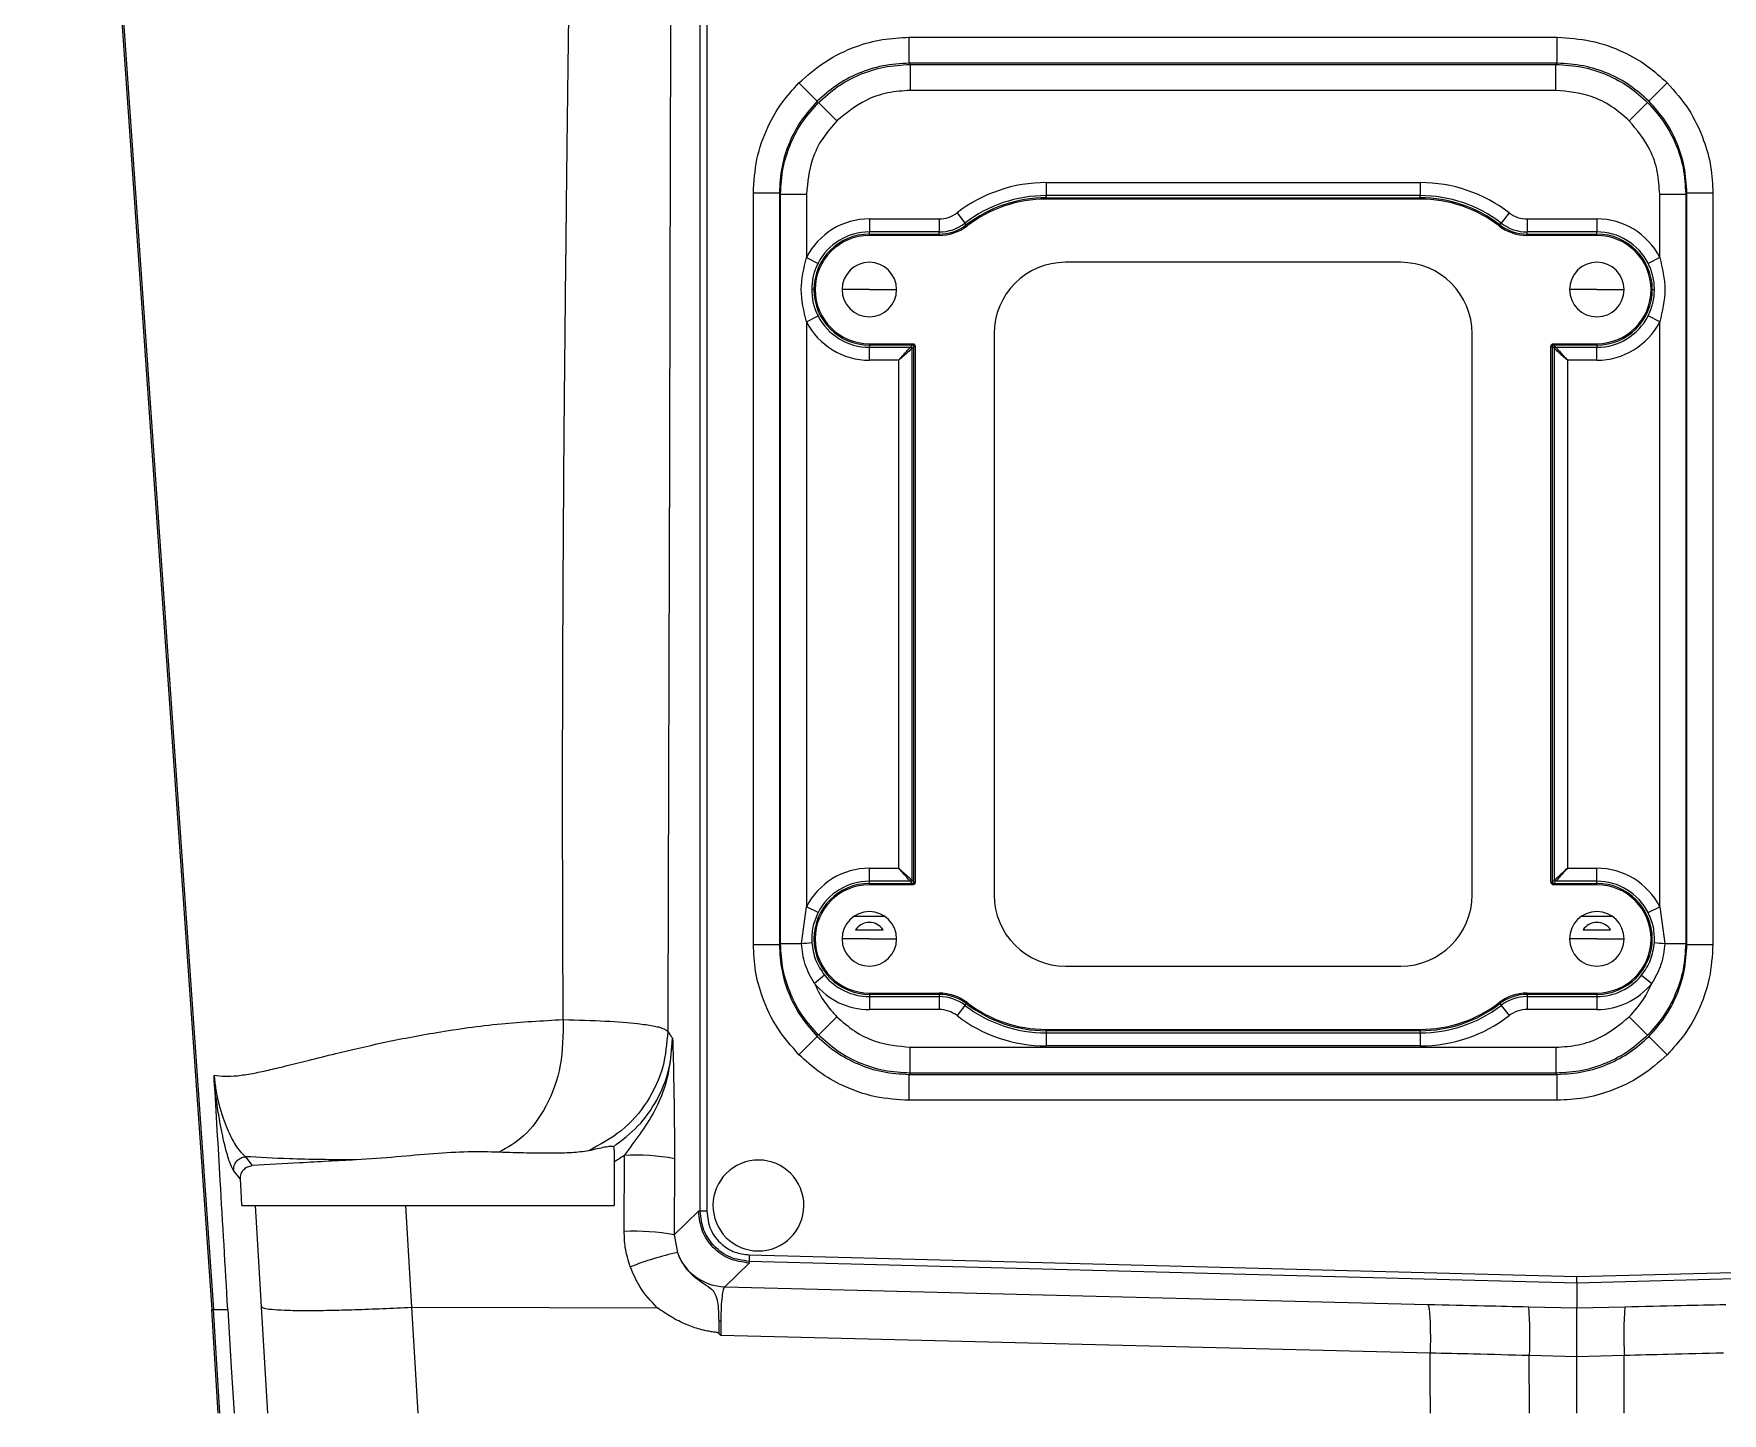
# Model space of a CAD drawing. Header units: millimetres. Extents: x -13464 to 9471, y -517 to 17126.
# Drawn here: x -10175.9 to -10045.9, y 3792.7 to 3898.9 of the extents above; entities that cross this region are included whole.
import ezdxf

# ---------------------------------------------------------------- set-up
doc = ezdxf.new("R2010")
doc.units = ezdxf.units.MM

msp = doc.modelspace()

# ---------------------------------------------------------------- linework, layer by layer
at = {"color": 7, "linetype": 'Continuous', "lineweight": 25}
for p, q in [((-10175.88, 3996.68), (-10162.17, 3800.65)), ((-10175.74, 3996.68), (-10162.04, 3800.65)), ((-10124.58, 3808.21), (-10124.58, 3993.64)), ((-10124.08, 3993.46), (-10124.08, 3808.21)), ((-10108.5, 3896.61), (-10108.5, 3898.61)), ((-10108.5, 3898.61), (-10058.62, 3898.61)), ((-10058.62, 3896.61), (-10058.62, 3898.61)), ((-10108.5, 3896.61), (-10108.41, 3896.52)), ((-10058.62, 3896.61), (-10108.5, 3896.61)), ((-10108.41, 3896.52), (-10108.41, 3894.52)), ((-10108.41, 3896.52), (-10058.71, 3896.52)), ((-10058.71, 3896.52), (-10058.62, 3896.61)), ((-10058.71, 3894.52), (-10058.71, 3896.52)), ((-10115.57, 3893.68), (-10116.98, 3895.1)), ((-10058.71, 3894.52), (-10108.41, 3894.52)), ((-10051.55, 3893.68), (-10050.14, 3895.1)), ((-10114.06, 3892.18), (-10115.47, 3893.59)), ((-10053.06, 3892.18), (-10051.65, 3893.59)), ((-10120.49, 3828.74), (-10120.49, 3886.62)), ((-10120.49, 3886.62), (-10118.49, 3886.62)), ((-10118.4, 3886.52), (-10118.49, 3886.62)), ((-10118.49, 3886.62), (-10118.49, 3828.74)), ((-10118.4, 3828.83), (-10118.4, 3886.52)), ((-10118.4, 3886.52), (-10116.4, 3886.52)), ((-10116.4, 3886.52), (-10116.4, 3881.66)), ((-10097.96, 3887.42), (-10097.96, 3886.42)), ((-10097.96, 3887.42), (-10069.16, 3887.42)), ((-10069.16, 3886.42), (-10097.96, 3886.42)), ((-10097.96, 3886.24), (-10097.96, 3886.42)), ((-10097.96, 3886.14), (-10097.96, 3886.24)), ((-10097.96, 3886.24), (-10069.16, 3886.24)), ((-10069.16, 3887.42), (-10069.16, 3886.42)), ((-10069.16, 3886.24), (-10069.16, 3886.42)), ((-10069.16, 3886.14), (-10069.16, 3886.24)), ((-10050.72, 3881.66), (-10050.72, 3886.52)), ((-10050.72, 3886.52), (-10048.72, 3886.52)), ((-10048.63, 3886.62), (-10048.72, 3886.52)), ((-10048.72, 3886.52), (-10048.72, 3828.83)), ((-10048.63, 3828.74), (-10048.63, 3886.62)), ((-10048.63, 3886.62), (-10046.63, 3886.62)), ((-10046.63, 3886.62), (-10046.63, 3828.74)), ((-10104.81, 3885.09), (-10104.2, 3884.29)), ((-10069.16, 3886.14), (-10097.96, 3886.14)), ((-10062.31, 3885.09), (-10062.92, 3884.29)), ((-10111.56, 3884.62), (-10111.56, 3883.62)), ((-10111.56, 3884.62), (-10106.19, 3884.62)), ((-10106.19, 3884.62), (-10106.19, 3883.62)), ((-10104.1, 3884.16), (-10104.2, 3884.29)), ((-10104.04, 3884.08), (-10104.1, 3884.16)), ((-10063.08, 3884.08), (-10063.02, 3884.16)), ((-10063.02, 3884.16), (-10062.92, 3884.29)), ((-10060.93, 3884.62), (-10060.93, 3883.62)), ((-10060.93, 3884.62), (-10055.56, 3884.62)), ((-10055.56, 3884.62), (-10055.56, 3883.62)), ((-10111.56, 3883.45), (-10111.56, 3883.62)), ((-10106.19, 3883.62), (-10111.56, 3883.62)), ((-10111.56, 3883.45), (-10111.56, 3883.35)), ((-10111.56, 3883.45), (-10106.19, 3883.45)), ((-10106.19, 3883.35), (-10111.56, 3883.35)), ((-10106.19, 3883.45), (-10106.19, 3883.62)), ((-10106.19, 3883.45), (-10106.19, 3883.35)), ((-10060.93, 3883.45), (-10060.93, 3883.62)), ((-10055.56, 3883.62), (-10060.93, 3883.62)), ((-10060.93, 3883.35), (-10060.93, 3883.45)), ((-10060.93, 3883.45), (-10055.56, 3883.45)), ((-10055.56, 3883.35), (-10060.93, 3883.35)), ((-10055.56, 3883.45), (-10055.56, 3883.62)), ((-10055.56, 3883.35), (-10055.56, 3883.45)), ((-10116.4, 3881.66), (-10115.51, 3881.2)), ((-10070.66, 3881.28), (-10096.46, 3881.28)), ((-10050.72, 3881.66), (-10051.61, 3881.2)), ((-10115.83, 3879.18), (-10116, 3879.18)), ((-10115.73, 3879.18), (-10115.83, 3879.18)), ((-10111.56, 3879.18), (-10113.66, 3879.18)), ((-10111.56, 3879.18), (-10109.46, 3879.18)), ((-10055.56, 3879.18), (-10057.66, 3879.18)), ((-10055.56, 3879.18), (-10053.46, 3879.18)), ((-10051.29, 3879.18), (-10051.12, 3879.18)), ((-10116.4, 3876.7), (-10115.51, 3877.16)), ((-10050.72, 3876.7), (-10051.61, 3877.16)), ((-10116.4, 3876.7), (-10116.4, 3831.66)), ((-10050.72, 3831.66), (-10050.72, 3876.7)), ((-10111.56, 3874.91), (-10111.56, 3875.01)), ((-10111.56, 3875.01), (-10108.23, 3875.01)), ((-10108.23, 3874.91), (-10111.56, 3874.91)), ((-10111.56, 3874.91), (-10111.56, 3874.74)), ((-10111.56, 3874.74), (-10108.4, 3874.74)), ((-10111.56, 3873.74), (-10111.56, 3874.74)), ((-10108.4, 3874.74), (-10108.23, 3874.91)), ((-10108.13, 3874.81), (-10108.3, 3874.64)), ((-10108.3, 3874.64), (-10108.3, 3833.72)), ((-10108.23, 3874.91), (-10108.23, 3875.01)), ((-10108.16, 3874.88), (-10108.09, 3874.95)), ((-10108.13, 3874.81), (-10108.03, 3874.81)), ((-10108.13, 3833.55), (-10108.13, 3874.81)), ((-10108.03, 3874.81), (-10108.03, 3833.55)), ((-10101.96, 3875.78), (-10101.96, 3832.58)), ((-10065.16, 3832.58), (-10065.16, 3875.78)), ((-10059.09, 3874.81), (-10058.99, 3874.81)), ((-10059.09, 3833.55), (-10059.09, 3874.81)), ((-10058.96, 3874.88), (-10059.03, 3874.95)), ((-10058.99, 3874.81), (-10058.99, 3833.55)), ((-10058.82, 3874.64), (-10058.99, 3874.81)), ((-10058.89, 3875.01), (-10058.89, 3874.91)), ((-10058.89, 3875.01), (-10055.56, 3875.01)), ((-10055.56, 3874.91), (-10058.89, 3874.91)), ((-10058.89, 3874.91), (-10058.72, 3874.74)), ((-10058.82, 3833.72), (-10058.82, 3874.64)), ((-10058.72, 3874.74), (-10055.56, 3874.74)), ((-10055.56, 3875.01), (-10055.56, 3874.91)), ((-10055.56, 3874.91), (-10055.56, 3874.74)), ((-10055.56, 3873.74), (-10055.56, 3874.74)), ((-10109.3, 3873.74), (-10111.56, 3873.74)), ((-10109.3, 3834.62), (-10109.3, 3873.74)), ((-10057.82, 3873.74), (-10057.82, 3834.62)), ((-10055.56, 3873.74), (-10057.82, 3873.74)), ((-10111.56, 3833.62), (-10111.56, 3834.62)), ((-10111.56, 3834.62), (-10109.3, 3834.62)), ((-10057.82, 3834.62), (-10055.56, 3834.62)), ((-10055.56, 3833.62), (-10055.56, 3834.62)), ((-10108.4, 3833.62), (-10111.56, 3833.62)), ((-10111.56, 3833.45), (-10111.56, 3833.62)), ((-10111.56, 3833.45), (-10108.23, 3833.45)), ((-10111.56, 3833.45), (-10111.56, 3833.35)), ((-10108.23, 3833.35), (-10111.56, 3833.35)), ((-10108.23, 3833.45), (-10108.4, 3833.62)), ((-10108.3, 3833.72), (-10108.13, 3833.55)), ((-10108.23, 3833.45), (-10108.23, 3833.35)), ((-10108.16, 3833.47), (-10108.09, 3833.4)), ((-10108.13, 3833.55), (-10108.03, 3833.55)), ((-10059.09, 3833.55), (-10058.99, 3833.55)), ((-10058.96, 3833.47), (-10059.03, 3833.4)), ((-10058.99, 3833.55), (-10058.82, 3833.72)), ((-10058.72, 3833.62), (-10058.89, 3833.45)), ((-10058.89, 3833.35), (-10058.89, 3833.45)), ((-10058.89, 3833.45), (-10055.56, 3833.45)), ((-10055.56, 3833.35), (-10058.89, 3833.35)), ((-10055.56, 3833.62), (-10058.72, 3833.62)), ((-10055.56, 3833.45), (-10055.56, 3833.62)), ((-10055.56, 3833.35), (-10055.56, 3833.45)), ((-10116.79, 3828.83), (-10116.4, 3831.66)), ((-10115.51, 3831.2), (-10116.4, 3831.66)), ((-10051.61, 3831.2), (-10050.72, 3831.66)), ((-10050.72, 3831.66), (-10050.33, 3828.83)), ((-10110.37, 3830.91), (-10112.75, 3830.91)), ((-10054.37, 3830.91), (-10056.75, 3830.91)), ((-10115.73, 3829.18), (-10115.83, 3829.18)), ((-10111.56, 3829.18), (-10113.66, 3829.18)), ((-10112.62, 3829.87), (-10110.5, 3829.87)), ((-10111.56, 3829.18), (-10109.46, 3829.18)), ((-10055.56, 3829.18), (-10057.66, 3829.18)), ((-10056.62, 3829.87), (-10054.5, 3829.87)), ((-10055.56, 3829.18), (-10053.46, 3829.18)), ((-10120.49, 3828.74), (-10118.49, 3828.74)), ((-10118.49, 3828.74), (-10118.4, 3828.83)), ((-10118.4, 3828.83), (-10116.79, 3828.83)), ((-10050.33, 3828.83), (-10048.72, 3828.83)), ((-10048.72, 3828.83), (-10048.63, 3828.74)), ((-10048.63, 3828.74), (-10046.63, 3828.74)), ((-10096.46, 3827.08), (-10070.66, 3827.08)), ((-10115.01, 3826.38), (-10115.79, 3825.75)), ((-10052.11, 3826.38), (-10051.34, 3825.75)), ((-10111.56, 3825.01), (-10106.19, 3825.01)), ((-10111.56, 3824.91), (-10111.56, 3825.01)), ((-10106.19, 3824.91), (-10111.56, 3824.91)), ((-10111.56, 3824.91), (-10111.56, 3824.74)), ((-10111.56, 3824.74), (-10106.19, 3824.74)), ((-10111.56, 3824.74), (-10111.56, 3823.74)), ((-10106.19, 3824.91), (-10106.19, 3825.01)), ((-10106.19, 3824.91), (-10106.19, 3824.74)), ((-10106.19, 3824.74), (-10106.19, 3823.74)), ((-10104.2, 3824.06), (-10104.81, 3823.27)), ((-10104.1, 3824.2), (-10104.2, 3824.06)), ((-10104.1, 3824.2), (-10104.04, 3824.28)), ((-10063.02, 3824.2), (-10063.08, 3824.28)), ((-10063.02, 3824.2), (-10062.92, 3824.06)), ((-10062.92, 3824.06), (-10062.31, 3823.27)), ((-10060.93, 3825.01), (-10055.56, 3825.01)), ((-10060.93, 3825.01), (-10060.93, 3824.91)), ((-10055.56, 3824.91), (-10060.93, 3824.91)), ((-10060.93, 3824.91), (-10060.93, 3824.74)), ((-10060.93, 3824.74), (-10055.56, 3824.74)), ((-10060.93, 3824.74), (-10060.93, 3823.74)), ((-10055.56, 3825.01), (-10055.56, 3824.91)), ((-10055.56, 3824.91), (-10055.56, 3824.74)), ((-10055.56, 3824.74), (-10055.56, 3823.74)), ((-10114.06, 3823.18), (-10115.47, 3821.77)), ((-10106.19, 3823.74), (-10111.56, 3823.74)), ((-10055.56, 3823.74), (-10060.93, 3823.74)), ((-10053.06, 3823.18), (-10051.65, 3821.77)), ((-10115.57, 3821.67), (-10116.98, 3820.26)), ((-10097.96, 3822.21), (-10069.16, 3822.21)), ((-10097.96, 3822.11), (-10097.96, 3822.21)), ((-10069.16, 3822.11), (-10097.96, 3822.11)), ((-10097.96, 3822.11), (-10097.96, 3821.94)), ((-10097.96, 3821.94), (-10069.16, 3821.94)), ((-10097.96, 3821.94), (-10097.96, 3820.94)), ((-10069.16, 3822.11), (-10069.16, 3822.21)), ((-10069.16, 3822.11), (-10069.16, 3821.94)), ((-10069.16, 3821.94), (-10069.16, 3820.94)), ((-10051.55, 3821.67), (-10050.14, 3820.26)), ((-10108.41, 3820.84), (-10058.71, 3820.84)), ((-10108.41, 3818.84), (-10108.41, 3820.84)), ((-10069.16, 3820.94), (-10097.96, 3820.94)), ((-10058.71, 3820.84), (-10058.71, 3818.84)), ((-10108.41, 3818.84), (-10108.5, 3818.75)), ((-10108.5, 3818.75), (-10058.62, 3818.75)), ((-10108.5, 3816.75), (-10108.5, 3818.75)), ((-10058.71, 3818.84), (-10108.41, 3818.84)), ((-10058.62, 3818.75), (-10058.71, 3818.84)), ((-10058.62, 3816.75), (-10058.62, 3818.75)), ((-10058.62, 3816.75), (-10108.5, 3816.75)), ((-10159.59, 3812.41), (-10159.06, 3811.72)), ((-10130.43, 3806.65), (-10130.42, 3812.51)), ((-10126.56, 3812.25), (-10126.58, 3806.39)), ((-10159.98, 3810.69), (-10160.5, 3811.35)), ((-10159.86, 3808.65), (-10158.81, 3808.65)), ((-10147.26, 3808.65), (-10146.8, 3800.82)), ((-10147.26, 3808.65), (-10131.21, 3808.65)), ((-10126.58, 3806.39), (-10124.71, 3808.21)), ((-10124.58, 3808.21), (-10124.71, 3808.21)), ((-10124.08, 3808.21), (-10124.58, 3808.21)), ((-10126.58, 3806.39), (-10126.34, 3805.02)), ((-10120.8, 3804.85), (-10120.81, 3804.35)), ((-10057.1, 3802.68), (-10120.81, 3804.35)), ((-10120.81, 3804.35), (-10120.81, 3804.22)), ((-10120.8, 3804.85), (-10057.1, 3803.18)), ((-10057.1, 3803.18), (-9993.41, 3804.85)), ((-9993.39, 3804.35), (-10057.1, 3802.68)), ((-10120.81, 3804.22), (-10122.69, 3802.39)), ((-10122.69, 3802.39), (-10068.56, 3801.03)), ((-10057.1, 3802.68), (-10057.1, 3800.76)), ((-10162.17, 3800.65), (-10162.04, 3800.65)), ((-10161.68, 3792.65), (-10162.17, 3800.65)), ((-10162.04, 3800.65), (-10160.95, 3800.65)), ((-10161.55, 3792.65), (-10162.04, 3800.65)), ((-10157.87, 3792.65), (-10158.35, 3800.84)), ((-10146.8, 3800.82), (-10146.32, 3792.65)), ((-10060.79, 3800.85), (-10057.1, 3800.76)), ((-10057.1, 3800.76), (-10053.41, 3800.85)), ((-10123, 3799.77), (-10123, 3798.64)), ((-10123, 3798.64), (-10123.15, 3798.8)), ((-10068.39, 3797.28), (-10123, 3798.64)), ((-10057.1, 3797), (-10060.76, 3797.1)), ((-10060.75, 3792.65), (-10060.76, 3797.1)), ((-10053.45, 3797.1), (-10057.1, 3797)), ((-10057.1, 3792.65), (-10057.1, 3797)), ((-10053.45, 3792.65), (-10053.45, 3797.1))]:
    msp.add_line(p, q, dxfattribs=at)
at = {"color": 7, "linetype": 'Continuous', "lineweight": 25, "flags": 128}
for points in [[(-10131.2, 3812.01), (-10131.2, 3810.13), (-10131.21, 3808.65)], [(-10159.86, 3808.65), (-10159.93, 3809.79), (-10159.98, 3810.69)], [(-10158.35, 3800.84), (-10158.61, 3805.22), (-10158.81, 3808.65)], [(-10160.95, 3800.65), (-10160.68, 3796.17), (-10160.46, 3792.65)], [(-10146.8, 3800.82), (-10136.22, 3800.8), (-10127.9, 3800.78)], [(-10068.37, 3792.65), (-10068.38, 3795.24), (-10068.39, 3797.28)]]:
    msp.add_lwpolyline(points, dxfattribs=at)
at = {"color": 7, "linetype": 'Continuous', "lineweight": 25}
for centre, radius, start, end in [((-10097.96, 3876.18), 11.24, 90, 127.5564), ((-10097.96, 3876.18), 10.24, 90, 127.5564), ((-10097.96, 3876.18), 10.07, 90, 127.5564), ((-10069.16, 3876.18), 11.24, 52.4436, 90), ((-10069.16, 3876.18), 10.24, 52.4436, 90), ((-10069.16, 3876.18), 10.07, 52.4436, 90), ((-10106.19, 3886.88), 2.26, 270, 307.5564), ((-10097.96, 3876.18), 9.97, 90, 127.5564), ((-10069.16, 3876.18), 9.97, 52.4436, 90), ((-10060.93, 3886.88), 2.26, 232.4436, 270), ((-10111.56, 3879.18), 5.44, 90, 152.9008), ((-10106.19, 3886.88), 3.26, 270, 307.5564), ((-10106.19, 3886.88), 3.43, 270, 307.5564), ((-10106.19, 3886.88), 3.53, 270, 307.5564), ((-10060.93, 3886.88), 3.53, 232.4436, 270), ((-10060.93, 3886.88), 3.43, 232.4436, 270), ((-10060.93, 3886.88), 3.26, 232.4436, 270), ((-10055.56, 3879.18), 5.44, 27.0992, 90), ((-10111.56, 3879.18), 4.27, 90, 180), ((-10111.56, 3879.18), 4.17, 90, 180), ((-10111.56, 3879.18), 4.44, 90, 152.9008), ((-10055.56, 3879.18), 4.44, 27.0992, 90), ((-10055.56, 3879.18), 4.27, 0, 90), ((-10055.56, 3879.18), 4.17, 270, 90), ((-10111.56, 3879.18), 2.1, 0, 180), ((-10096.46, 3875.78), 5.5, 90, 180), ((-10070.66, 3875.78), 5.5, 0, 90), ((-10055.56, 3879.18), 2.1, 0, 180), ((-10111.56, 3879.18), 4.27, 180, 270), ((-10111.56, 3879.18), 4.17, 180, 270), ((-10111.56, 3879.18), 2.1, 180, 0), ((-10055.56, 3879.18), 2.1, 180, 0), ((-10055.56, 3879.18), 4.27, 270, 0), ((-10111.56, 3879.18), 4.44, 207.0992, 270), ((-10055.56, 3879.18), 4.44, 270, 332.9008), ((-10111.56, 3879.18), 5.44, 207.0992, 270), ((-10055.56, 3879.18), 5.44, 270, 332.9008), ((-10108.4, 3874.64), 0.1, 0.0817, 89.9183), ((-10058.72, 3874.64), 0.1, 90.0817, 179.9183), ((-10111.56, 3829.18), 5.44, 90, 152.9008), ((-10055.56, 3829.18), 5.44, 27.0992, 90), ((-10111.56, 3829.18), 4.27, 90, 180), ((-10111.56, 3829.18), 4.17, 90, 180), ((-10111.56, 3829.18), 4.44, 90, 152.9008), ((-10108.4, 3833.72), 0.1, 270.0817, 359.9183), ((-10058.72, 3833.72), 0.1, 180.0817, 269.9183), ((-10055.56, 3829.18), 4.44, 27.0992, 90), ((-10055.56, 3829.18), 4.27, 270, 90), ((-10055.56, 3829.18), 4.17, 270, 90), ((-10096.46, 3832.58), 5.5, 180, 270), ((-10070.66, 3832.58), 5.5, 270, 0), ((-10111.56, 3829.18), 2.1, 0, 180), ((-10111.56, 3829.18), 1.27, 33.1355, 146.8645), ((-10055.56, 3829.18), 2.1, 0, 180), ((-10055.56, 3829.18), 1.27, 33.1355, 146.8645), ((-10111.56, 3829.18), 4.27, 180, 270), ((-10111.56, 3829.18), 4.17, 180, 270), ((-10111.56, 3829.18), 2.1, 180, 0), ((-10055.56, 3829.18), 2.1, 180, 0), ((-10117.65, 3844.8), 15.99, 273.0727, 275.9535), ((-10049.47, 3844.8), 15.99, 264.0465, 266.9273), ((-10111.56, 3829.18), 5.44, 219.0316, 270), ((-10111.56, 3829.18), 4.44, 219.0316, 270), ((-10055.56, 3829.18), 4.44, 270, 320.9684), ((-10055.56, 3829.18), 5.44, 270, 320.9684), ((-10106.19, 3821.48), 3.53, 52.4436, 90), ((-10106.19, 3821.48), 3.43, 52.4436, 90), ((-10106.19, 3821.48), 3.26, 52.4436, 90), ((-10097.96, 3832.18), 10.24, 232.4436, 270), ((-10097.96, 3832.18), 10.07, 232.4436, 270), ((-10097.96, 3832.18), 9.97, 232.4436, 270), ((-10069.16, 3832.18), 9.97, 270, 307.5564), ((-10069.16, 3832.18), 10.07, 270, 307.5564), ((-10069.16, 3832.18), 10.24, 270, 307.5564), ((-10060.93, 3821.48), 3.53, 90, 127.5564), ((-10060.93, 3821.48), 3.43, 90, 127.5564), ((-10060.93, 3821.48), 3.26, 90, 127.5564), ((-10106.19, 3821.48), 2.26, 52.4436, 90), ((-10097.96, 3832.18), 11.24, 232.4436, 270), ((-10069.16, 3832.18), 11.24, 270, 307.5564), ((-10060.93, 3821.48), 2.26, 90, 127.5564), ((-10129.57, 3796.16), 16.37, 79.4272, 92.9899), ((-10120.1, 3808.65), 3.5, 286.5967, 106.5967), ((-10120.1, 3808.65), 3.5, 106.5967, 286.5967), ((-10129.58, 3790.3), 16.37, 79.4272, 92.9899), ((-10121.89, 3784.04), 21.45, 101.9756, 112.0938), ((-10122.58, 3806.39), 4, 200.0034, 268.4195), ((-10090.71, 3798.7), 30, 356.9441, 4.1154), ((-10023.49, 3798.7), 30, 175.8846, 183.0559), ((-10122.71, 3811.36), 11.59, 267.7857, 268.5673)]:
    msp.add_arc(centre, radius, start, end, dxfattribs=at)
for points, knots in [([(-10135.13, 3822.97), (-10135.15, 3828.23), (-10135.19, 3838.86), (-10135.15, 3854.85), (-10135.07, 3866.49), (-10135, 3873.73), (-10134.97, 3876.64), (-10134.94, 3879.69), (-10134.9, 3882.89), (-10134.87, 3886.24), (-10134.82, 3890.35), (-10134.76, 3895.1), (-10134.69, 3900.6), (-10134.61, 3905.84), (-10134.54, 3910.57), (-10134.49, 3914.28), (-10134.45, 3916.98), (-10134.42, 3918.45), (-10134.42, 3919.01)], [0, 0, 0, 0, 0.164194, 0.331839, 0.499161, 0.527897, 0.558161, 0.589952, 0.623271, 0.658117, 0.694492, 0.751583, 0.806606, 0.866332, 0.915535, 0.954214, 0.982369, 1, 1, 1, 1]), ([(-10126.82, 3919.66), (-10126.83, 3915.94), (-10126.84, 3908.85), (-10126.87, 3899), (-10126.89, 3890.28), (-10126.91, 3882.5), (-10126.93, 3875.18), (-10126.94, 3868.33), (-10126.96, 3861.91), (-10126.98, 3855.48), (-10127, 3848.89), (-10127.02, 3842.06), (-10127.04, 3835.32), (-10127.06, 3828.66), (-10127.07, 3824.25), (-10127.08, 3822.05)], [0, 0, 0, 0, 0.114409, 0.217815, 0.302351, 0.382085, 0.457019, 0.527153, 0.592486, 0.654217, 0.725016, 0.794992, 0.864148, 0.932483, 1, 1, 1, 1]), ([(-10116.98, 3895.1), (-10116.32, 3895.67), (-10115, 3896.84), (-10112.76, 3897.9), (-10110.56, 3898.51), (-10109.18, 3898.57), (-10108.5, 3898.61)], [0, 0, 0, 0, 0.277558, 0.560496, 0.782323, 1, 1, 1, 1]), ([(-10058.62, 3898.61), (-10057.75, 3898.55), (-10055.99, 3898.44), (-10053.65, 3897.61), (-10051.67, 3896.48), (-10050.65, 3895.56), (-10050.14, 3895.1)], [0, 0, 0, 0, 0.277686, 0.560655, 0.782432, 1, 1, 1, 1]), ([(-10108.5, 3896.61), (-10109.18, 3896.57), (-10110.53, 3896.49), (-10112.43, 3895.87), (-10114.15, 3894.95), (-10115.1, 3894.1), (-10115.57, 3893.68)], [0, 0, 0, 0, 0.26032, 0.513743, 0.760294, 1, 1, 1, 1]), ([(-10115.47, 3893.59), (-10115.01, 3894.01), (-10114.06, 3894.86), (-10112.34, 3895.77), (-10110.43, 3896.4), (-10109.09, 3896.48), (-10108.41, 3896.52)], [0, 0, 0, 0, 0.239745, 0.48632, 0.739735, 1, 1, 1, 1]), ([(-10058.71, 3896.52), (-10058.03, 3896.48), (-10056.69, 3896.4), (-10054.78, 3895.77), (-10053.06, 3894.86), (-10052.11, 3894.01), (-10051.65, 3893.59)], [0, 0, 0, 0, 0.260265, 0.51368, 0.760255, 1, 1, 1, 1]), ([(-10051.55, 3893.68), (-10052.02, 3894.1), (-10052.97, 3894.95), (-10054.69, 3895.87), (-10056.59, 3896.49), (-10057.94, 3896.57), (-10058.62, 3896.61)], [0, 0, 0, 0, 0.239706, 0.486257, 0.73968, 1, 1, 1, 1]), ([(-10120.49, 3886.62), (-10120.44, 3887.49), (-10120.33, 3889.25), (-10119.49, 3891.59), (-10118.37, 3893.57), (-10117.44, 3894.59), (-10116.98, 3895.1)], [0, 0, 0, 0, 0.277686, 0.560655, 0.782432, 1, 1, 1, 1]), ([(-10108.41, 3894.52), (-10108.99, 3894.48), (-10110.16, 3894.4), (-10112.17, 3893.72), (-10113.35, 3892.76), (-10114.06, 3892.18)], [0, 0, 0, 0, 0.27814, 0.561572, 1, 1, 1, 1]), ([(-10053.06, 3892.18), (-10053.5, 3892.56), (-10054.38, 3893.33), (-10056.28, 3894.27), (-10057.8, 3894.43), (-10058.71, 3894.52)], [0, 0, 0, 0, 0.278011, 0.561412, 1, 1, 1, 1]), ([(-10050.14, 3895.1), (-10049.56, 3894.44), (-10048.4, 3893.12), (-10047.34, 3890.87), (-10046.73, 3888.68), (-10046.66, 3887.3), (-10046.63, 3886.62)], [0, 0, 0, 0, 0.277558, 0.560496, 0.782323, 1, 1, 1, 1]), ([(-10115.57, 3893.68), (-10115.99, 3893.22), (-10116.84, 3892.27), (-10117.75, 3890.55), (-10118.37, 3888.64), (-10118.45, 3887.3), (-10118.49, 3886.62)], [0, 0, 0, 0, 0.239706, 0.486257, 0.73968, 1, 1, 1, 1]), ([(-10118.4, 3886.52), (-10118.36, 3887.2), (-10118.28, 3888.55), (-10117.66, 3890.45), (-10116.74, 3892.17), (-10115.89, 3893.12), (-10115.47, 3893.59)], [0, 0, 0, 0, 0.260265, 0.51368, 0.760255, 1, 1, 1, 1]), ([(-10051.65, 3893.59), (-10051.23, 3893.12), (-10050.38, 3892.17), (-10049.46, 3890.45), (-10048.84, 3888.55), (-10048.76, 3887.2), (-10048.72, 3886.52)], [0, 0, 0, 0, 0.239745, 0.48632, 0.739735, 1, 1, 1, 1]), ([(-10048.63, 3886.62), (-10048.67, 3887.3), (-10048.75, 3888.64), (-10049.37, 3890.55), (-10050.28, 3892.27), (-10051.13, 3893.22), (-10051.55, 3893.68)], [0, 0, 0, 0, 0.26032, 0.513743, 0.760294, 1, 1, 1, 1]), ([(-10114.06, 3892.18), (-10114.44, 3891.74), (-10115.22, 3890.86), (-10116.16, 3888.95), (-10116.31, 3887.44), (-10116.4, 3886.52)], [0, 0, 0, 0, 0.2780113, 0.561412, 1, 1, 1, 1]), ([(-10050.72, 3886.52), (-10050.76, 3887.1), (-10050.83, 3888.27), (-10051.51, 3890.29), (-10052.48, 3891.46), (-10053.06, 3892.18)], [0, 0, 0, 0, 0.27814, 0.561572, 1, 1, 1, 1]), ([(-10116.4, 3876.7), (-10116.6, 3877.53), (-10117, 3879.18), (-10116.6, 3880.83), (-10116.4, 3881.66)], [0, 0, 0, 0, 0.500106, 1, 1, 1, 1]), ([(-10115.51, 3881.2), (-10115.59, 3881.04), (-10115.67, 3880.88), (-10115.74, 3880.66), (-10115.8, 3880.5), (-10115.95, 3880), (-10115.98, 3879.53), (-10116, 3879.18)], [0, 0, 0, 0, 0.250635, 0.25988, 0.3252, 0.499961, 1, 1, 1, 1]), ([(-10051.12, 3879.18), (-10051.14, 3879.53), (-10051.17, 3880), (-10051.32, 3880.49), (-10051.37, 3880.65), (-10051.39, 3880.7), (-10051.45, 3880.88), (-10051.53, 3881.04), (-10051.61, 3881.2)], [0, 0, 0, 0, 0.49899, 0.674556, 0.724506, 0.74002, 0.749224, 1, 1, 1, 1]), ([(-10050.72, 3881.66), (-10050.52, 3880.83), (-10050.12, 3879.18), (-10050.52, 3877.53), (-10050.72, 3876.7)], [0, 0, 0, 0, 0.5001056, 1, 1, 1, 1]), ([(-10116, 3879.18), (-10115.98, 3878.83), (-10115.95, 3878.36), (-10115.8, 3877.87), (-10115.75, 3877.71), (-10115.73, 3877.66), (-10115.67, 3877.48), (-10115.59, 3877.32), (-10115.51, 3877.16)], [0, 0, 0, 0, 0.49899, 0.674556, 0.724506, 0.74002, 0.749224, 1, 1, 1, 1]), ([(-10051.61, 3877.16), (-10051.53, 3877.32), (-10051.45, 3877.48), (-10051.38, 3877.69), (-10051.32, 3877.86), (-10051.17, 3878.35), (-10051.14, 3878.83), (-10051.12, 3879.18)], [0, 0, 0, 0, 0.250635, 0.25988, 0.3252, 0.499961, 1, 1, 1, 1]), ([(-10109.3, 3873.74), (-10109.19, 3873.86), (-10108.97, 3874.11), (-10108.72, 3874.39), (-10108.56, 3874.57), (-10108.47, 3874.66), (-10108.42, 3874.72), (-10108.4, 3874.73), (-10108.4, 3874.74)], [0, 0, 0, 0, 0.270697, 0.545131, 0.672674, 0.789683, 0.898014, 1, 1, 1, 1]), ([(-10108.3, 3874.64), (-10108.31, 3874.63), (-10108.32, 3874.62), (-10108.38, 3874.57), (-10108.47, 3874.48), (-10108.65, 3874.32), (-10108.93, 3874.07), (-10109.18, 3873.85), (-10109.3, 3873.74)], [0, 0, 0, 0, 0.101959, 0.210282, 0.327299, 0.454867, 0.729302, 1, 1, 1, 1]), ([(-10108.23, 3875.01), (-10108.2, 3875.01), (-10108.14, 3875), (-10108.1, 3874.97), (-10108.09, 3874.95)], [0, 0, 0, 0, 0.560077, 1, 1, 1, 1]), ([(-10108.16, 3874.88), (-10108.17, 3874.89), (-10108.18, 3874.9), (-10108.21, 3874.91), (-10108.22, 3874.91), (-10108.23, 3874.91)], [0, 0, 0, 0, 0.484907, 0.738923, 1, 1, 1, 1]), ([(-10108.13, 3874.81), (-10108.13, 3874.82), (-10108.13, 3874.83), (-10108.14, 3874.86), (-10108.15, 3874.87), (-10108.16, 3874.88)], [0, 0, 0, 0, 0.2610769, 0.5150933, 1, 1, 1, 1]), ([(-10108.09, 3874.95), (-10108.07, 3874.93), (-10108.03, 3874.89), (-10108.03, 3874.84), (-10108.03, 3874.81)], [0, 0, 0, 0, 0.559915, 1, 1, 1, 1]), ([(-10059.09, 3874.81), (-10059.09, 3874.84), (-10059.08, 3874.89), (-10059.05, 3874.94), (-10059.03, 3874.95)], [0, 0, 0, 0, 0.560077, 1, 1, 1, 1]), ([(-10059.03, 3874.95), (-10059.01, 3874.97), (-10058.97, 3875.01), (-10058.92, 3875.01), (-10058.89, 3875.01)], [0, 0, 0, 0, 0.559915, 1, 1, 1, 1]), ([(-10058.96, 3874.88), (-10058.97, 3874.87), (-10058.98, 3874.86), (-10058.99, 3874.83), (-10058.99, 3874.82), (-10058.99, 3874.81)], [0, 0, 0, 0, 0.4849067, 0.7389231, 1, 1, 1, 1]), ([(-10058.89, 3874.91), (-10058.9, 3874.91), (-10058.91, 3874.91), (-10058.94, 3874.9), (-10058.95, 3874.89), (-10058.96, 3874.88)], [0, 0, 0, 0, 0.261077, 0.515093, 1, 1, 1, 1]), ([(-10057.82, 3873.74), (-10057.94, 3873.85), (-10058.19, 3874.07), (-10058.47, 3874.32), (-10058.65, 3874.48), (-10058.74, 3874.57), (-10058.8, 3874.62), (-10058.82, 3874.63), (-10058.82, 3874.64)], [0, 0, 0, 0, 0.270697, 0.545131, 0.672674, 0.789683, 0.898014, 1, 1, 1, 1]), ([(-10058.72, 3874.74), (-10058.72, 3874.73), (-10058.71, 3874.72), (-10058.65, 3874.66), (-10058.56, 3874.57), (-10058.4, 3874.39), (-10058.15, 3874.11), (-10057.93, 3873.86), (-10057.82, 3873.74)], [0, 0, 0, 0, 0.101959, 0.210282, 0.327299, 0.454867, 0.729302, 1, 1, 1, 1]), ([(-10108.4, 3833.62), (-10108.4, 3833.62), (-10108.42, 3833.63), (-10108.47, 3833.7), (-10108.56, 3833.79), (-10108.72, 3833.97), (-10108.97, 3834.25), (-10109.19, 3834.5), (-10109.3, 3834.62)], [0, 0, 0, 0, 0.101959, 0.210282, 0.327299, 0.454867, 0.729302, 1, 1, 1, 1]), ([(-10109.3, 3834.62), (-10109.18, 3834.51), (-10108.93, 3834.29), (-10108.65, 3834.03), (-10108.47, 3833.88), (-10108.38, 3833.79), (-10108.32, 3833.73), (-10108.31, 3833.72), (-10108.3, 3833.72)], [0, 0, 0, 0, 0.2706968, 0.5451312, 0.6726744, 0.789683, 0.8980141, 1, 1, 1, 1]), ([(-10058.82, 3833.72), (-10058.82, 3833.72), (-10058.8, 3833.73), (-10058.74, 3833.79), (-10058.65, 3833.88), (-10058.47, 3834.03), (-10058.19, 3834.29), (-10057.94, 3834.51), (-10057.82, 3834.62)], [0, 0, 0, 0, 0.101959, 0.210282, 0.327299, 0.454867, 0.729302, 1, 1, 1, 1]), ([(-10057.82, 3834.62), (-10057.93, 3834.5), (-10058.15, 3834.25), (-10058.4, 3833.97), (-10058.56, 3833.79), (-10058.65, 3833.7), (-10058.71, 3833.63), (-10058.72, 3833.62), (-10058.72, 3833.62)], [0, 0, 0, 0, 0.2706968, 0.5451312, 0.6726744, 0.789683, 0.8980141, 1, 1, 1, 1]), ([(-10108.23, 3833.45), (-10108.22, 3833.45), (-10108.21, 3833.45), (-10108.18, 3833.45), (-10108.17, 3833.47), (-10108.16, 3833.47)], [0, 0, 0, 0, 0.261077, 0.515093, 1, 1, 1, 1]), ([(-10108.09, 3833.4), (-10108.11, 3833.39), (-10108.15, 3833.35), (-10108.2, 3833.35), (-10108.23, 3833.35)], [0, 0, 0, 0, 0.559915, 1, 1, 1, 1]), ([(-10108.16, 3833.47), (-10108.15, 3833.48), (-10108.14, 3833.5), (-10108.13, 3833.53), (-10108.13, 3833.54), (-10108.13, 3833.55)], [0, 0, 0, 0, 0.484907, 0.738923, 1, 1, 1, 1]), ([(-10108.03, 3833.55), (-10108.03, 3833.52), (-10108.04, 3833.46), (-10108.07, 3833.42), (-10108.09, 3833.4)], [0, 0, 0, 0, 0.560077, 1, 1, 1, 1]), ([(-10059.03, 3833.4), (-10059.05, 3833.43), (-10059.09, 3833.47), (-10059.09, 3833.52), (-10059.09, 3833.55)], [0, 0, 0, 0, 0.559915, 1, 1, 1, 1]), ([(-10058.89, 3833.35), (-10058.92, 3833.35), (-10058.98, 3833.36), (-10059.02, 3833.39), (-10059.03, 3833.4)], [0, 0, 0, 0, 0.5600772, 1, 1, 1, 1]), ([(-10058.99, 3833.55), (-10058.99, 3833.54), (-10058.99, 3833.53), (-10058.98, 3833.5), (-10058.97, 3833.48), (-10058.96, 3833.47)], [0, 0, 0, 0, 0.261077, 0.515093, 1, 1, 1, 1]), ([(-10058.96, 3833.47), (-10058.95, 3833.47), (-10058.94, 3833.45), (-10058.91, 3833.45), (-10058.9, 3833.45), (-10058.89, 3833.45)], [0, 0, 0, 0, 0.484907, 0.738923, 1, 1, 1, 1]), ([(-10115.51, 3831.2), (-10115.67, 3830.83), (-10115.99, 3830.1), (-10115.99, 3829.3), (-10115.99, 3828.9)], [0, 0, 0, 0, 0.500475, 1, 1, 1, 1]), ([(-10051.13, 3828.9), (-10051.13, 3829.3), (-10051.13, 3830.1), (-10051.45, 3830.83), (-10051.61, 3831.2)], [0, 0, 0, 0, 0.500249, 1, 1, 1, 1]), ([(-10116.98, 3820.26), (-10117.56, 3820.92), (-10118.72, 3822.24), (-10119.78, 3824.48), (-10120.39, 3826.68), (-10120.46, 3828.06), (-10120.49, 3828.74)], [0, 0, 0, 0, 0.2775576, 0.5604957, 0.7823234, 1, 1, 1, 1]), ([(-10118.49, 3828.74), (-10118.45, 3828.06), (-10118.37, 3826.72), (-10117.75, 3824.81), (-10116.84, 3823.09), (-10115.99, 3822.14), (-10115.57, 3821.67)], [0, 0, 0, 0, 0.26032, 0.513743, 0.760294, 1, 1, 1, 1]), ([(-10115.47, 3821.77), (-10115.89, 3822.24), (-10116.74, 3823.18), (-10117.66, 3824.91), (-10118.28, 3826.81), (-10118.36, 3828.15), (-10118.4, 3828.83)], [0, 0, 0, 0, 0.239745, 0.48632, 0.739735, 1, 1, 1, 1]), ([(-10115.79, 3825.75), (-10116.06, 3826.23), (-10116.61, 3827.19), (-10116.73, 3828.28), (-10116.79, 3828.83)], [0, 0, 0, 0, 0.498099, 1, 1, 1, 1]), ([(-10115.99, 3828.9), (-10115.93, 3828.44), (-10115.79, 3827.53), (-10115.27, 3826.76), (-10115.01, 3826.38)], [0, 0, 0, 0, 0.498992, 1, 1, 1, 1]), ([(-10052.11, 3826.38), (-10051.85, 3826.76), (-10051.33, 3827.52), (-10051.19, 3828.44), (-10051.13, 3828.9)], [0, 0, 0, 0, 0.498972, 1, 1, 1, 1]), ([(-10048.72, 3828.83), (-10048.76, 3828.15), (-10048.84, 3826.81), (-10049.46, 3824.91), (-10050.38, 3823.18), (-10051.23, 3822.24), (-10051.65, 3821.77)], [0, 0, 0, 0, 0.260265, 0.51368, 0.760255, 1, 1, 1, 1]), ([(-10051.55, 3821.67), (-10051.13, 3822.14), (-10050.28, 3823.09), (-10049.37, 3824.81), (-10048.75, 3826.72), (-10048.67, 3828.06), (-10048.63, 3828.74)], [0, 0, 0, 0, 0.239706, 0.486257, 0.73968, 1, 1, 1, 1]), ([(-10050.33, 3828.83), (-10050.39, 3828.28), (-10050.52, 3827.19), (-10051.06, 3826.23), (-10051.34, 3825.75)], [0, 0, 0, 0, 0.501901, 1, 1, 1, 1]), ([(-10046.63, 3828.74), (-10046.68, 3827.87), (-10046.79, 3826.11), (-10047.63, 3823.77), (-10048.75, 3821.79), (-10049.68, 3820.77), (-10050.14, 3820.26)], [0, 0, 0, 0, 0.277686, 0.560655, 0.782432, 1, 1, 1, 1]), ([(-10115.79, 3825.75), (-10115.53, 3825.23), (-10115.08, 3824.29), (-10114.37, 3823.52), (-10114.06, 3823.18)], [0, 0, 0, 0, 0.560021, 1, 1, 1, 1]), ([(-10053.06, 3823.18), (-10052.67, 3823.62), (-10051.97, 3824.39), (-10051.53, 3825.34), (-10051.34, 3825.75)], [0, 0, 0, 0, 0.559977, 1, 1, 1, 1]), ([(-10161.99, 3818.69), (-10161.73, 3818.65), (-10161.21, 3818.57), (-10160.22, 3818.63), (-10159.1, 3818.8), (-10157.85, 3819.06), (-10156.43, 3819.41), (-10154.72, 3819.83), (-10152.3, 3820.44), (-10149.07, 3821.2), (-10144.83, 3822.02), (-10140.21, 3822.68), (-10136.74, 3822.88), (-10135.13, 3822.97)], [0, 0, 0, 0, 0.072556, 0.141651, 0.212418, 0.278688, 0.34367, 0.417504, 0.500208, 0.625518, 0.750672, 0.884067, 1, 1, 1, 1]), ([(-10135.13, 3822.97), (-10135.14, 3821.77), (-10135.17, 3819.39), (-10136.33, 3816.25), (-10138.02, 3813.92), (-10139.41, 3813.12), (-10140.06, 3812.75)], [0, 0, 0, 0, 0.266861, 0.533438, 0.781854, 1, 1, 1, 1]), ([(-10135.13, 3822.97), (-10134, 3822.93), (-10131.72, 3822.87), (-10129.82, 3822.71), (-10128.75, 3822.58), (-10128.21, 3822.49), (-10127.78, 3822.4), (-10127.44, 3822.29), (-10127.19, 3822.18), (-10127.12, 3822.1), (-10127.08, 3822.05)], [0, 0, 0, 0, 0.244442, 0.493228, 0.576166, 0.658211, 0.739989, 0.822125, 0.905246, 1, 1, 1, 1]), ([(-10114.06, 3823.18), (-10113.62, 3822.8), (-10112.74, 3822.02), (-10110.84, 3821.08), (-10109.33, 3820.93), (-10108.41, 3820.84)], [0, 0, 0, 0, 0.278011, 0.561412, 1, 1, 1, 1]), ([(-10058.71, 3820.84), (-10058.13, 3820.88), (-10056.96, 3820.95), (-10054.95, 3821.64), (-10053.77, 3822.6), (-10053.06, 3823.18)], [0, 0, 0, 0, 0.27814, 0.561572, 1, 1, 1, 1]), ([(-10127.08, 3822.05), (-10127.16, 3821.14), (-10127.31, 3819.24), (-10128.58, 3816.57), (-10130.54, 3814.27), (-10132.31, 3813.33), (-10133.18, 3812.86)], [0, 0, 0, 0, 0.235861, 0.487956, 0.746466, 1, 1, 1, 1]), ([(-10131.26, 3813.18), (-10130.6, 3813.68), (-10129.28, 3814.68), (-10127.85, 3816.73), (-10126.89, 3819.04), (-10126.77, 3820.69), (-10126.71, 3821.52)], [0, 0, 0, 0, 0.25007, 0.499361, 0.749134, 1, 1, 1, 1]), ([(-10130.42, 3812.51), (-10129.6, 3813.59), (-10128.22, 3815.4), (-10126.94, 3818.51), (-10126.79, 3820.48), (-10126.71, 3821.52)], [0, 0, 0, 0, 0.4078715, 0.6864076, 1, 1, 1, 1]), ([(-10127.08, 3822.05), (-10127.01, 3821.95), (-10126.89, 3821.78), (-10126.76, 3821.6), (-10126.71, 3821.52)], [0, 0, 0, 0, 0.5598954, 1, 1, 1, 1]), ([(-10126.71, 3821.52), (-10126.68, 3820.76), (-10126.64, 3819.24), (-10126.6, 3816.91), (-10126.57, 3814.54), (-10126.56, 3813.01), (-10126.56, 3812.25)], [0, 0, 0, 0, 0.280611, 0.560398, 0.780043, 1, 1, 1, 1]), ([(-10115.57, 3821.67), (-10115.1, 3821.25), (-10114.15, 3820.4), (-10112.43, 3819.49), (-10110.53, 3818.87), (-10109.18, 3818.79), (-10108.5, 3818.75)], [0, 0, 0, 0, 0.239706, 0.486257, 0.73968, 1, 1, 1, 1]), ([(-10108.41, 3818.84), (-10109.09, 3818.88), (-10110.43, 3818.96), (-10112.34, 3819.59), (-10114.06, 3820.5), (-10115.01, 3821.35), (-10115.47, 3821.77)], [0, 0, 0, 0, 0.260265, 0.51368, 0.760255, 1, 1, 1, 1]), ([(-10051.65, 3821.77), (-10052.11, 3821.35), (-10053.06, 3820.5), (-10054.78, 3819.59), (-10056.69, 3818.96), (-10058.03, 3818.88), (-10058.71, 3818.84)], [0, 0, 0, 0, 0.239745, 0.48632, 0.739735, 1, 1, 1, 1]), ([(-10058.62, 3818.75), (-10057.94, 3818.79), (-10056.59, 3818.87), (-10054.69, 3819.49), (-10052.97, 3820.4), (-10052.02, 3821.25), (-10051.55, 3821.67)], [0, 0, 0, 0, 0.26032, 0.513743, 0.760294, 1, 1, 1, 1]), ([(-10108.5, 3816.75), (-10109.37, 3816.8), (-10111.13, 3816.91), (-10113.47, 3817.75), (-10115.45, 3818.87), (-10116.47, 3819.8), (-10116.98, 3820.26)], [0, 0, 0, 0, 0.277686, 0.560655, 0.782432, 1, 1, 1, 1]), ([(-10050.14, 3820.26), (-10050.8, 3819.68), (-10052.12, 3818.52), (-10054.36, 3817.46), (-10056.56, 3816.85), (-10057.94, 3816.78), (-10058.62, 3816.75)], [0, 0, 0, 0, 0.277558, 0.560496, 0.782323, 1, 1, 1, 1]), ([(-10161.99, 3818.39), (-10161.99, 3818.45), (-10161.99, 3818.55), (-10161.99, 3818.65), (-10161.99, 3818.69)], [0, 0, 0, 0, 0.500146, 1, 1, 1, 1]), ([(-10161.99, 3818.69), (-10161.99, 3818.62), (-10161.98, 3818.48), (-10161.96, 3818.22), (-10161.91, 3817.83), (-10161.82, 3817.27), (-10161.64, 3816.44), (-10161.29, 3815.23), (-10160.75, 3813.95), (-10160.14, 3812.9), (-10159.76, 3812.56), (-10159.59, 3812.41)], [0, 0, 0, 0, 0.006664, 0.013573, 0.028039, 0.058293, 0.120225, 0.245641, 0.496963, 0.778708, 1, 1, 1, 1]), ([(-10160.95, 3800.65), (-10161.14, 3803.96), (-10161.49, 3809.88), (-10161.83, 3815.79), (-10161.99, 3818.39)], [0, 0, 0, 0, 0.559999, 1, 1, 1, 1]), ([(-10160.5, 3811.35), (-10160.6, 3811.54), (-10160.81, 3811.92), (-10161.15, 3813.13), (-10161.47, 3814.58), (-10161.72, 3816.02), (-10161.86, 3817.07), (-10161.93, 3817.73), (-10161.97, 3818.17), (-10161.99, 3818.39)], [0, 0, 0, 0, 0.250021, 0.499847, 0.74962, 0.889879, 0.95153, 0.975806, 1, 1, 1, 1]), ([(-10151.07, 3812.16), (-10151.98, 3812.17), (-10153.84, 3812.18), (-10156.78, 3812.25), (-10158.51, 3812.35), (-10159.59, 3812.41)], [0, 0, 0, 0, 0.268474, 0.545418, 1, 1, 1, 1]), ([(-10151.07, 3812.16), (-10152.5, 3812.09), (-10155.05, 3811.96), (-10157.83, 3811.79), (-10159.06, 3811.72)], [0, 0, 0, 0, 0.559918, 1, 1, 1, 1]), ([(-10140.06, 3812.75), (-10140.85, 3812.77), (-10142.41, 3812.81), (-10145.08, 3812.66), (-10147.93, 3812.38), (-10150.02, 3812.23), (-10151.07, 3812.16)], [0, 0, 0, 0, 0.249723, 0.499135, 0.749529, 1, 1, 1, 1]), ([(-10133.18, 3812.86), (-10133.59, 3812.8), (-10134.41, 3812.69), (-10136.01, 3812.67), (-10137.86, 3812.68), (-10139.33, 3812.72), (-10140.06, 3812.75)], [0, 0, 0, 0, 0.249986, 0.500076, 0.750178, 1, 1, 1, 1]), ([(-10131.26, 3813.18), (-10131.34, 3813.19), (-10131.5, 3813.21), (-10131.93, 3813.14), (-10132.47, 3813.02), (-10132.95, 3812.91), (-10133.18, 3812.86)], [0, 0, 0, 0, 0.240711, 0.499896, 0.74957, 1, 1, 1, 1]), ([(-10131.26, 3813.18), (-10131.26, 3813.18), (-10131.24, 3813.17), (-10131.23, 3813.08), (-10131.22, 3812.96), (-10131.21, 3812.75), (-10131.2, 3812.43), (-10131.2, 3812.15), (-10131.2, 3812.01)], [0, 0, 0, 0, 0.124876, 0.250213, 0.373262, 0.500602, 0.750327, 1, 1, 1, 1]), ([(-10130.42, 3812.51), (-10130.56, 3812.41), (-10130.82, 3812.24), (-10131.08, 3812.08), (-10131.2, 3812.01)], [0, 0, 0, 0, 0.559738, 1, 1, 1, 1]), ([(-10159.98, 3810.69), (-10159.98, 3810.75), (-10159.98, 3810.89), (-10159.93, 3811.08), (-10159.84, 3811.26), (-10159.68, 3811.47), (-10159.42, 3811.66), (-10159.18, 3811.7), (-10159.06, 3811.72)], [0, 0, 0, 0, 0.1248165, 0.2501588, 0.3724518, 0.5005346, 0.7502128, 1, 1, 1, 1]), ([(-10158.81, 3808.65), (-10158.75, 3808.65), (-10158.61, 3808.65), (-10157.89, 3808.65), (-10156.81, 3808.65), (-10155.37, 3808.65), (-10153.63, 3808.65), (-10151.66, 3808.65), (-10149.51, 3808.65), (-10148.02, 3808.65), (-10147.26, 3808.65)], [0, 0, 0, 0, 0.124847, 0.249973, 0.374552, 0.499815, 0.62431, 0.749578, 0.874167, 1, 1, 1, 1]), ([(-10120.81, 3804.22), (-10121.34, 3804.29), (-10122.37, 3804.44), (-10123.63, 3805.36), (-10124.53, 3806.65), (-10124.65, 3807.68), (-10124.71, 3808.21)], [0, 0, 0, 0, 0.256547, 0.5, 0.743439, 1, 1, 1, 1]), ([(-10120.81, 3804.35), (-10121.31, 3804.42), (-10122.3, 3804.55), (-10123.54, 3805.45), (-10124.41, 3806.72), (-10124.52, 3807.71), (-10124.58, 3808.21)], [0, 0, 0, 0, 0.2499922, 0.5, 0.7500078, 1, 1, 1, 1]), ([(-10124.08, 3808.21), (-10124.02, 3807.73), (-10123.89, 3806.75), (-10123.02, 3805.66), (-10121.94, 3804.99), (-10121.18, 3804.89), (-10120.8, 3804.85)], [0, 0, 0, 0, 0.28003, 0.559517, 0.779667, 1, 1, 1, 1]), ([(-10129.96, 3803.91), (-10130.11, 3804.41), (-10130.39, 3805.3), (-10130.42, 3806.24), (-10130.43, 3806.65)], [0, 0, 0, 0, 0.559546, 1, 1, 1, 1]), ([(-10126.34, 3805.02), (-10126.2, 3804.7), (-10125.95, 3804.12), (-10125.33, 3803.4), (-10124.63, 3802.84), (-10123.93, 3802.42), (-10123.47, 3801.99), (-10123.27, 3801.43), (-10123.18, 3800.69), (-10123.17, 3800.1), (-10123.16, 3799.78)], [0, 0, 0, 0, 0.1364534, 0.2498183, 0.374604, 0.4994425, 0.6151997, 0.7496799, 0.8622942, 1, 1, 1, 1]), ([(-10127.9, 3800.78), (-10128.39, 3801.3), (-10129.25, 3802.23), (-10129.74, 3803.4), (-10129.96, 3803.91)], [0, 0, 0, 0, 0.561045, 1, 1, 1, 1]), ([(-10057.1, 3802.68), (-10057.1, 3802.69), (-10057.1, 3802.71), (-10057.1, 3802.85), (-10057.1, 3803.01), (-10057.1, 3803.12), (-10057.1, 3803.18)], [0, 0, 0, 0, 0.270658, 0.562262, 0.789265, 1, 1, 1, 1]), ([(-10122.69, 3802.39), (-10122.73, 3802.34), (-10122.81, 3802.24), (-10122.91, 3801.66), (-10122.98, 3800.85), (-10122.99, 3800.13), (-10123, 3799.77)], [0, 0, 0, 0, 0.266224, 0.5012954, 0.7546076, 1, 1, 1, 1]), ([(-10146.8, 3800.82), (-10146.8, 3800.82), (-10146.8, 3800.82), (-10146.8, 3800.82), (-10146.8, 3800.82)], [0, 0, 0, 0, 0.559996, 1, 1, 1, 1]), ([(-10123.15, 3798.8), (-10123.17, 3798.82), (-10123.26, 3798.89), (-10123.45, 3798.88), (-10123.7, 3798.93), (-10124.09, 3798.99), (-10124.76, 3799.15), (-10125.72, 3799.48), (-10126.82, 3800.05), (-10127.54, 3800.54), (-10127.9, 3800.78)], [0, 0, 0, 0, 0.015566, 0.063103, 0.100709, 0.167226, 0.286346, 0.499372, 0.749672, 1, 1, 1, 1]), ([(-10068.56, 3801.03), (-10067.12, 3801), (-10064.53, 3800.94), (-10061.94, 3800.88), (-10060.79, 3800.85)], [0, 0, 0, 0, 0.559992, 1, 1, 1, 1]), ([(-10068.56, 3801.03), (-10068.54, 3801), (-10068.51, 3800.94), (-10068.45, 3800.58), (-10068.4, 3799.89), (-10068.37, 3798.73), (-10068.38, 3797.75), (-10068.39, 3797.28)], [0, 0, 0, 0, 0.15733, 0.293373, 0.500873, 0.758567, 1, 1, 1, 1]), ([(-10057.1, 3797), (-10057.1, 3797.53), (-10057.1, 3798.63), (-10057.1, 3799.86), (-10057.1, 3800.6), (-10057.1, 3800.7), (-10057.1, 3800.76)], [0, 0, 0, 0, 0.271444, 0.562073, 0.788496, 1, 1, 1, 1]), ([(-10053.41, 3800.85), (-10051.96, 3800.88), (-10049.36, 3800.95), (-10046.78, 3801.01), (-10045.64, 3801.03)], [0, 0, 0, 0, 0.5600077, 1, 1, 1, 1]), ([(-10123.16, 3799.78), (-10123.16, 3799.67), (-10123.15, 3799.49), (-10123.15, 3799.16), (-10123.15, 3798.94), (-10123.15, 3798.8)], [0, 0, 0, 0, 0.335519, 0.576085, 1, 1, 1, 1]), ([(-10060.76, 3797.1), (-10062.19, 3797.13), (-10064.74, 3797.2), (-10067.27, 3797.26), (-10068.39, 3797.28)], [0, 0, 0, 0, 0.561945, 1, 1, 1, 1]), ([(-10068.39, 3797.28), (-10068.39, 3797.28), (-10068.39, 3797.28), (-10068.39, 3797.28), (-10068.39, 3797.28)], [0, 0, 0, 0, 0.560001, 1, 1, 1, 1]), ([(-10045.82, 3797.28), (-10047.24, 3797.25), (-10049.77, 3797.19), (-10052.32, 3797.13), (-10053.45, 3797.1)], [0, 0, 0, 0, 0.558041, 1, 1, 1, 1])]:
    msp.add_open_spline(points, degree=3, knots=knots, dxfattribs=at)
for points in [[(-10160.5, 3811.35), (-10160.49, 3811.48), (-10160.48, 3811.74), (-10160.27, 3812.08), (-10159.97, 3812.33), (-10159.71, 3812.38), (-10159.59, 3812.41)], [(-10158.35, 3800.84), (-10158.28, 3800.8), (-10158.14, 3800.72), (-10157.41, 3800.63), (-10156.33, 3800.58), (-10154.89, 3800.56), (-10153.15, 3800.58), (-10151.18, 3800.63), (-10149.04, 3800.71), (-10147.55, 3800.79), (-10146.8, 3800.82)]]:
    msp.add_open_spline(points, degree=3, dxfattribs=at)

doc.saveas('drawing.dxf')
